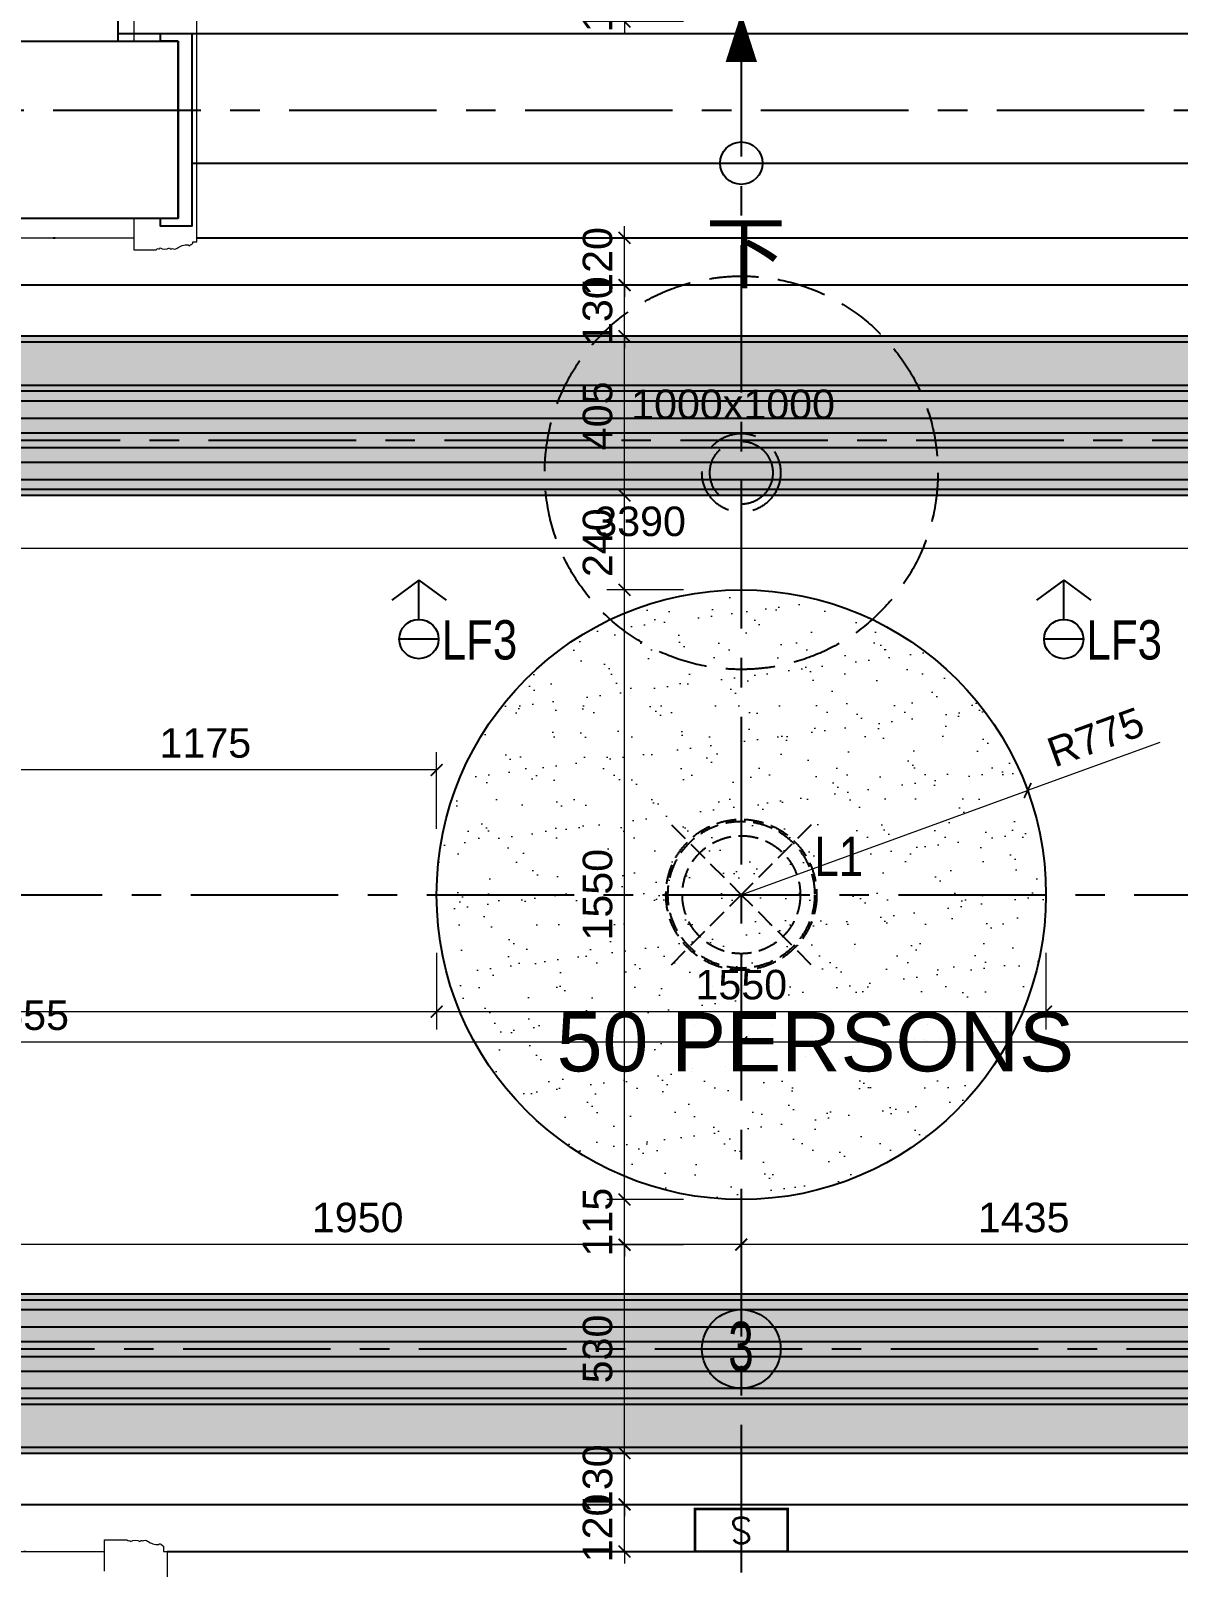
# Model space of a CAD drawing. Header units: millimetres. Extents: x -6033 to 120673, y -4970 to 90533.
# Drawn here: x 55543 to 58461, y 62510 to 66417 of the extents above; entities that cross this region are included whole.
import ezdxf
from ezdxf.enums import TextEntityAlignment as Align

# ---------------------------------------------------------------- set-up
doc = ezdxf.new("R2010")
doc.units = ezdxf.units.MM
for name, pattern in [('I-AR$0$CENTER', [2, 1.25, -0.25, 0.25, -0.25]), ('I-CEILING$0$CENTER', [2, 1.25, -0.25, 0.25, -0.25]), ('I-CEILING$0$DASH', [0.35, 0.25, -0.1]), ('I-PLAN$0$ACAD_ISO02W100', [15, 12, -3]), ('I-PLAN$0$CENTER', [2, 1.25, -0.25, 0.25, -0.25]), ('I-PLAN$0$DASH', [0.35, 0.25, -0.1]), ('I-PLAN$0$DASHED', [19.05, 12.7, -6.35]), ('I-PLAN$0$HIDDEN2', [0.1875, 0.125, -0.0625])]:
    doc.linetypes.add(name, pattern=pattern)
doc.layers.get('DefPoints').update_dxf_attribs({"color": 250})
for name, color, linetype, lineweight in [('_ACM-A-ANNO-DIMS', 2, 'Continuous', 9), ('_ACM-A-ANNO-DIMS-a', 2, 'Continuous', 18), ('_ACM-A-ANNO-DIMS-b', 2, 'Continuous', 18), ('I-AR$0$GZET_COL_GRID_1-200_轴线', 8, 'I-AR$0$CENTER', 25), ('I-AR$0$I-SCOPE', 252, 'Continuous', 35), ('I-CEILING$0$_ACM-A-HACH', 251, 'Continuous', 9), ('I-PLAN$0$I-PL-WALL-FHINISH', 73, 'Continuous', 13)]:
    doc.layers.add(name, color=color, linetype=linetype, lineweight=lineweight)
for name, color, linetype in [('I-AR$0$D-BASE-WALL', 4, 'Continuous'), ('I-AR$0$I-stairs', 2, 'Continuous'), ('I-AR$0$I—平面—装饰面层线', 4, 'Continuous'), ('I-CEILING$0$0-LIGHT-RC', 1, 'Continuous'), ('I-CEILING$0$0-LIGHT-TXT', 90, 'Continuous'), ('I-CEILING$0$I-GRID', 252, 'I-CEILING$0$CENTER'), ('I-CEILING$0$I-RCP', 2, 'Continuous'), ('I-CEILING$0$I-RCP-AIR', 64, 'Continuous'), ('I-CEILING$0$I-RCP-COVER', 10, 'Continuous'), ('I-CEILING$0$I-RCP-REF', 3, 'Continuous'), ('I-PLAN$0$0-建-楼梯', 1, 'Continuous'), ('I-PLAN$0$A-stairs', 2, 'Continuous'), ('I-PLAN$0$FURN', 1, 'Continuous'), ('I-PLAN$0$I-GRID', 252, 'I-PLAN$0$CENTER'), ('I-PLAN$0$I-PL-FURN', 1, 'I-PLAN$0$DASH'), ('I-PLAN$0$I-PL-LIGHT', 1, 'I-PLAN$0$HIDDEN2'), ('I-PLAN$0$ID-TEXT-HEADING-3', 3, 'Continuous'), ('I-PLAN$0$L-ELEV-MARK', 253, 'Continuous')]:
    doc.layers.add(name, color=color, linetype=linetype)
doc.styles.add('_ACM-G-NOTES', font='arial.ttf')
doc.styles.add('I-CEILING$0$1层应急疏散照明平面图$0$_TEL_DIM', font='SIMPLEX', dxfattribs={"width": 0.8, "height": 3.5, "bigfont": 'HZTXT'})
doc.styles.add('I-CEILING$0$_TEL_ATTDEF', font='GBENOR', dxfattribs={"width": 0.8, "height": 3, "bigfont": 'GBCBIG'})
doc.styles.add('I-CEILING$0$hztxt', font='ROS.shx', dxfattribs={"width": 0.7, "bigfont": 'HZTXT.shx'})
doc.styles.add('I-CEILING$0$I-CEILING$0$ar', font='arial.ttf', dxfattribs={"width": 0.8})
doc.styles.add('I-CEILING$0$I-CEILING$0$I-CEILING$0$ar', font='arial.ttf', dxfattribs={"width": 0.8})
doc.styles.add('I-CEILING$0$黑体', font='simhei.ttf', dxfattribs={"height": 600})
doc.styles.add('I-PLAN$0$Arial', font='ARIALUNI.ttf')
doc.dimstyles.new('_ACM-DIM-A_30', dxfattribs={"dimscale": 30, "dimtxt": 2.5, "dimasz": 1, "dimexe": 1.5, "dimexo": 1, "dimgap": 1, "dimtad": 1, "dimdec": 0, "dimrnd": 5, "dimzin": 1, "dimdsep": 46, "dimtxsty": '_ACM-G-NOTES', "dimblk": 'ARCHTICK', "dimcen": 2.5, "dimclrd": 256, "dimclre": 256, "dimclrt": 256, "dimadec": 3, "dimazin": 0, "dimtfac": 1, "dimtdec": 0, "dimtix": 1, "dimtmove": 0, "dimatfit": 3, "dimldrblk": 'DOTSMALL', "dimfxl": 5, "dimfxlon": 1, "dimlwd": 18, "dimlwe": 18, "dimarcsym": 0})

# ---------------------------------------------------------------- blocks, each defined once
blk = doc.blocks.new('I-AR$0$海龙_1211170131')
at = {"layer": 'I-AR$0$GZET_COL_GRID_1-200_轴线', "ltscale": 300}
blk.add_line((-2225, 65990), (116415, 65990), dxfattribs=at)
blk = doc.blocks.new('I-AR')
at = {"layer": 'I-AR$0$I-SCOPE'}
h = blk.add_hatch(dxfattribs=at)
h.set_pattern_fill('ANSI31', color=256, scale=200)
h.paths.add_polyline_path([(63300, 72640), (66630, 72640), (66630, 70889.4), (90600, 70890), (90600, 66390), (96650, 66390), (96650, 24876.4), (18340, 24876.4), (18340, 66390), (48090, 66390), (48090, 72640), (51400, 72640), (51400, 72649.9), (52869.5, 72649.9), (52869.5, 72640), (55240, 72640), (55240, 72790), (59460, 72790), (59460, 72640), (61830.5, 72640), (61830.5, 72649.9), (63300, 72649.9)], flags=16)
h.paths.add_polyline_path([(7330, 0), (7330, -1770), (11180, -1770), (11180, 0), (18450, 0), (18450, 2900), (27550, 2900), (27550, 18090), (37037.3, 18090), (37037.3, 17350), (96200, 17350), (96200, 18120), (114640, 18120), (114640, 84500), (0, 84500), (0, 0)])
at = {"layer": 'I-AR$0$D-BASE-WALL'}
for p, q in [((53232.5, 66390), (55917.5, 66390)), ((55917.5, 66390), (55917.5, 65940)), ((53232.5, 65940), (55917.5, 65940))]:
    blk.add_line(p, q, dxfattribs=at)
at = {"layer": 'I-AR$0$I-stairs'}
for p, q in [((55765, 66390), (55765, 67090)), ((55765, 66410), (59035, 66410)), ((55952.5, 66080), (58955, 66080))]:
    blk.add_line(p, q, dxfattribs=at)
at = {"layer": 'I-AR$0$I—平面—装饰面层线'}
blk.add_lwpolyline([(55917.5, 66390), (55872.5, 66390), (55872.5, 66410), (55952.5, 66410), (55952.5, 65920), (55872.5, 65920), (55872.5, 65940), (55917.5, 65940), (55917.5, 66390)], dxfattribs=at)
at = {"layer": 'I-AR$0$GZET_COL_GRID_1-200_轴线'}
blk.add_blockref('I-AR$0$海龙_1211170131', (225, 225), dxfattribs=at)
blk = doc.blocks.new('*U641')
at = {"layer": 'I-PLAN$0$I-PL-WALL-FHINISH'}
for points in [[(0, 50), (0, -30), (57, -30, -0.37825), (61.8, -27, 0.623496), (66.5, -25, 0.284819), (90.4, -25, 0.636149), (97.5, -27, 0.282378), (109.8, -26.5, -0.186128), (138.1, -17.9, 0.824383), (144, -16.9), (146.4, -16.9, -0.262247), (150, -13.9), (150, -9.9), (160, -9.9), (160, 559.9), (150, 559.9), (150, 563.9, -0.262247), (146.4, 566.9), (144, 566.9, 0.824383), (138.1, 567.9, -0.186128), (109.8, 576.5, 0.282378), (97.5, 577, 0.636149), (90.4, 575, 0.284819), (66.5, 575, 0.623496), (61.8, 577, -0.37825), (57, 580), (0, 580), (0, 500)], [(3090, 50), (3090, -30), (3033, -30, 0.37825), (3028.2, -27, -0.623496), (3023.5, -25, -0.284819), (2999.6, -25, -0.636149), (2992.5, -27, -0.282378), (2980.2, -26.5, 0.186128), (2951.9, -17.9, -0.824383), (2946, -16.9), (2943.6, -16.9, 0.262247), (2940, -13.9), (2940, -9.9), (2930, -9.9), (2930, 559.9), (2940, 559.9), (2940, 563.9, 0.262247), (2943.6, 566.9), (2946, 566.9, -0.824383), (2951.9, 567.9, 0.186128), (2980.2, 576.5, -0.282378), (2992.5, 577, -0.636149), (2999.6, 575, -0.284819), (3023.5, 575, -0.623496), (3028.2, 577, 0.37825), (3033, 580), (3090, 580), (3090, 500)]]:
    blk.add_lwpolyline(points, format="xyb", dxfattribs=at)
blk = doc.blocks.new('*U642')
at = {"layer": 'I-PLAN$0$I-PL-WALL-FHINISH'}
blk.add_lwpolyline([(0, 0), (2600.5, 0)], dxfattribs=at)
for points in [[(205, -1), (200, -1), (200, 0), (205, 0)], [(2395.5, -1), (2400.5, -1), (2400.5, 0), (2395.5, 0)]]:
    blk.add_lwpolyline(points, close=True, dxfattribs=at)
for points in [[(400, 0), (400, -8, -0.320816), (402.7, -10.6), (403.3, -10.6, 0.466827), (414.7, -10.6), (415.3, -10.6, -0.468154), (422.7, -5.5), (423.3, -4.8, 0.645582), (426.7, -4.6), (427.3, -4.6, -0.415157), (430, -3.3), (430, 0)], [(2200.5, 0), (2200.5, -8, 0.320816), (2197.8, -10.6), (2197.2, -10.6, -0.466827), (2185.8, -10.6), (2185.2, -10.6, 0.468154), (2177.8, -5.5), (2177.2, -4.8, -0.645582), (2173.8, -4.6), (2173.2, -4.6, 0.415157), (2170.5, -3.3), (2170.5, 0)]]:
    blk.add_lwpolyline(points, format="xyb", close=True, dxfattribs=at)
blk = doc.blocks.new('*U637')
at = {"layer": 'I-PLAN$0$I-PL-WALL-FHINISH'}
blk.add_lwpolyline([(0, 0), (2370, 0)], dxfattribs=at)
for points in [[(205, -1), (200, -1), (200, 0), (205, 0)], [(2165, -1), (2170, -1), (2170, 0), (2165, 0)]]:
    blk.add_lwpolyline(points, close=True, dxfattribs=at)
for points in [[(400, 0), (400, -8, -0.320816), (402.7, -10.6), (403.3, -10.6, 0.466827), (414.7, -10.6), (415.3, -10.6, -0.468154), (422.7, -5.5), (423.3, -4.8, 0.645582), (426.7, -4.6), (427.3, -4.6, -0.415157), (430, -3.3), (430, 0)], [(1970, 0), (1970, -8, 0.320816), (1967.3, -10.6), (1966.7, -10.6, -0.466827), (1955.3, -10.6), (1954.7, -10.6, 0.468154), (1947.3, -5.5), (1946.7, -4.8, -0.645582), (1943.3, -4.6), (1942.7, -4.6, 0.415157), (1940, -3.3), (1940, 0)]]:
    blk.add_lwpolyline(points, format="xyb", close=True, dxfattribs=at)
blk = doc.blocks.new('I-PLAN')
at = {"layer": 'I-PLAN$0$0-建-楼梯'}
blk.add_lwpolyline([(57350, 66080, 0, 0, 0), (57350, 66461.8, 0, 80, 0), (57350, 66337.1, 0, 0, 0)], format="xyseb", dxfattribs=at)
at = {"layer": 'I-PLAN$0$A-stairs'}
blk.add_lwpolyline([(55965, 66080), (58735, 66080)], dxfattribs=at)
at = {"layer": 'I-PLAN$0$I-GRID', "ltscale": 300}
for points in [[(57350, 74271.9), (57350, 60523.9)], [(50549.7, 64220), (64237.1, 64220)]]:
    blk.add_lwpolyline(points, dxfattribs=at)
at = {"layer": 'I-PLAN$0$I-PL-FURN', "ltscale": 500}
blk.add_circle((57350, 65292.8), 500, dxfattribs=at)
at = {"layer": 'I-PLAN$0$I-PL-LIGHT', "linetype": 'I-PLAN$0$DASHED', "ltscale": 10}
for radius in [100, 80]:
    blk.add_circle((57350, 65292.8), radius, dxfattribs=at)
at = {"layer": 'I-PLAN$0$I-PL-WALL-FHINISH'}
blk.add_lwpolyline([(55730, 62500.1), (55730, 62580.1), (55787, 62580.1, 0.37825), (55791.8, 62577.1, -0.623496), (55796.5, 62575.1, -0.284819), (55820.4, 62575.1, -0.636149), (55827.5, 62577.1, -0.282378), (55839.8, 62576.6, 0.186128), (55868.1, 62568, -0.824383), (55874, 62567), (55876.4, 62567, 0.262247), (55880, 62564), (55880, 62550), (55890, 62550), (55890, 62370)], format="xyb", dxfattribs=at)
at = {"layer": 'I-PLAN$0$L-ELEV-MARK'}
blk.add_circle((57350, 66080), 53.9, dxfattribs=at)
at = {"layer": 'I-PLAN$0$I-PL-WALL-FHINISH'}
for name, p in [('*U641', (55805, 65890)), ('*U642', (53204.5, 65890))]:
    blk.add_blockref(name, p, dxfattribs=at)
at = {"layer": 'I-PLAN$0$I-PL-WALL-FHINISH', "xscale": -1, "rotation": 180}
blk.add_blockref('*U637', (53360, 62550), dxfattribs=at)
at = {"layer": 'I-PLAN$0$FURN', "linetype": 'I-PLAN$0$ACAD_ISO02W100', "insert": (57069.8, 65504.3), "char_height": 75, "attachment_point": 1, "style": 'I-PLAN$0$Arial'}
blk.add_mtext_dynamic_manual_height_columns('1000{\\fArial Unicode MS|b0|i0|c134|p34;x}1000', width=181404.2, gutter_width=600, heights=[131.5], dxfattribs=at)
at = {"layer": 'I-PLAN$0$ID-TEXT-HEADING-3', "style": 'I-PLAN$0$Arial'}
blk.add_text('下', height=150, dxfattribs=at).set_placement((57258.8, 65777.6))
at = {"layer": 'I-PLAN$0$ID-TEXT-HEADING-3', "insert": (56880.4, 63920.8), "char_height": 150, "attachment_point": 1, "style": 'I-PLAN$0$Arial'}
blk.add_mtext_dynamic_manual_height_columns('50 PERSONS', width=755850.833, gutter_width=2500, heights=[547.7], dxfattribs=at)
blk = doc.blocks.new('I-CEILING$0$A$C48C12147')
at = {"layer": 'I-CEILING$0$0-LIGHT-RC', "color": 8, "linetype": 'I-CEILING$0$DASH', "ltscale": 200}
for points in [[(0, 251.6), (0, 0)], [(-251.6, 0), (0, 0)], [(251.6, 0), (0, 0)], [(0, -251.6), (0, 0)]]:
    blk.add_lwpolyline(points, dxfattribs=at)
at = {"layer": 'I-CEILING$0$0-LIGHT-RC', "linetype": 'I-CEILING$0$DASH', "ltscale": 200}
for radius in [191.6, 186.6, 150]:
    blk.add_circle((0, 0), radius, dxfattribs=at)
blk = doc.blocks.new('I-CEILING$0$I-CEILING$0$K_09291619781205193186')
at = {"layer": 'I-CEILING$0$0-LIGHT-RC'}
for p, q in [((0, 150), (-69.1, 98.8)), ((0, 50), (0, 150)), ((0, 150), (69.1, 98.8)), ((50, 0), (-50, 0))]:
    blk.add_line(p, q, dxfattribs=at)
blk.add_circle((0, 0), 50, dxfattribs=at)
at = {"layer": 'I-CEILING$0$0-LIGHT-TXT', "style": 'I-CEILING$0$I-CEILING$0$I-CEILING$0$ar', "width": 0.8}
blk.add_text('LF3', height=100, dxfattribs=at).set_placement((57.6, -52))
blk = doc.blocks.new('I-CEILING$0$1层应急疏散照明平面图$0$$equip$00002534')
for p, q in [((-0.72, 0.66), (-0.72, 0)), ((0.72, 0.66), (-0.72, 0.66)), ((0.72, 0), (0.72, 0.66)), ((-0.72, 0), (0.72, 0))]:
    blk.add_line(p, q)
at = {"const_width": 0.04}
blk.add_lwpolyline([(-0.72, 0.66), (-0.72, 0), (0.72, 0), (0.72, 0.66), (-0.72, 0.66), (-0.72, 0)], dxfattribs=at)
for p in [(0, 0.66), (-0.72, 0.33), (0.72, 0.33), (0, 0)]:
    blk.add_point(p)
at = {"color": 7, "style": 'I-CEILING$0$1层应急疏散照明平面图$0$_TEL_DIM'}
blk.add_attdef('$TEXT$', text='', height=0.4, dxfattribs=at).set_placement((0, 0.33), align=Align.MIDDLE_CENTER)
at = {"color": 7, "style": 'I-CEILING$0$1层应急疏散照明平面图$0$_TEL_DIM', "flags": 1}
blk.add_attdef('A', text='', height=0.00002, dxfattribs=at).set_placement((0, 0), align=Align.MIDDLE_CENTER)
blk = doc.blocks.new('I-CEILING$0$$equip_U$00000441(DESKTOP-CO1PE1H)')
blk.add_circle((0, 0), 0.4)
at = {"color": 1, "style": 'I-CEILING$0$hztxt', "width": 0.7}
blk.add_text('3', height=0.5, dxfattribs=at).set_placement((-0.003, 0.027), align=Align.MIDDLE)
blk = doc.blocks.new('I-CEILING')
at = {"layer": 'I-CEILING$0$_ACM-A-HACH'}
h = blk.add_hatch(dxfattribs=at)
h.set_pattern_fill('AR-SAND', color=256, scale=2.5)
h.paths.add_polyline_path([(62830, 63205), (62830, 65235), (51870, 65235), (51870, 63205)], flags=16)
h.paths.add_polyline_path([(51465, 62800), (63235, 62800), (63235, 65640), (51465, 65640)])
h = blk.add_hatch(dxfattribs=at)
h.set_pattern_fill('AR-SAND', color=256, scale=2.5)
h.set_pattern_definition([(37.5, (-65, -1e-08), (-4.00008, 122.35331), [0, -96.52, 0, -107.95, 0, -103.1875]), (7.5, (-65, -1e-08), (112.38082, 179.20628), [0, -52.07, 0, -86.995, 0, -33.3375]), (327.5, (-143.1, -1e-08), (197.74809, 0.3593), [0, -31.75, 0, -114.3, 0, -149.225]), (317.5, (-143.1, -1e-08), (190.8891, 55.73233), [0, -15.875, 0, -74.93, 0, -85.725])])
edge = h.paths.add_edge_path()
edge.add_arc((57350, 64220), 775, 0, 360)
at = {"layer": 'I-CEILING$0$I-GRID', "ltscale": 300}
blk.add_lwpolyline([(62970, 63065), (62970, 65375), (51730, 65375), (51730, 63065)], close=True, dxfattribs=at)
at = {"layer": 'I-CEILING$0$I-RCP'}
for points in [[(55965, 65890.1), (58735, 65890.1)], [(55890, 62550), (58940, 62550)]]:
    blk.add_lwpolyline(points, dxfattribs=at)
blk.add_lwpolyline([(64515, 62670), (64515, 63170), (63365, 63170), (63365, 65770), (51335, 65770), (51335, 63170), (50270, 63170), (50270, 62670)], close=True, dxfattribs=at)
at = {"layer": 'I-CEILING$0$I-RCP-AIR'}
for points in [[(63070, 62965), (63070, 65475), (51630, 65475), (51630, 62965)], [(63026.3, 63008.7), (63026.3, 65431.2), (51673.7, 65431.2), (51673.7, 63008.7)], [(62988.8, 63046.2), (62988.8, 65393.7), (51711.2, 65393.7), (51711.2, 63046.2)], [(62951.2, 63083.8), (62951.2, 65356.2), (51748.8, 65356.2), (51748.8, 63083.8)], [(62913.7, 63121.3), (62913.7, 65318.7), (51786.3, 65318.7), (51786.3, 63121.3)], [(62870, 63165), (62870, 65275), (51830, 65275), (51830, 63165)]]:
    blk.add_lwpolyline(points, close=True, dxfattribs=at)
at = {"layer": 'I-CEILING$0$I-RCP-COVER'}
for points in [[(51465, 62800), (63235, 62800), (63235, 65640), (51465, 65640)], [(51480, 62815), (63220, 62815), (63220, 65625), (51480, 65625)], [(63110, 62925), (63110, 65515), (51590, 65515), (51590, 62925)], [(63095, 62940), (63095, 65500), (51605, 65500), (51605, 62940)], [(62845, 63190), (62845, 65250), (51855, 65250), (51855, 63190)], [(62830, 63205), (62830, 65235), (51870, 65235), (51870, 63205)]]:
    blk.add_lwpolyline(points, close=True, dxfattribs=at)
blk.add_circle((57350, 64220), 775, dxfattribs=at)
for p in [(56530, 64870), (58170, 64870)]:
    blk.add_blockref('I-CEILING$0$I-CEILING$0$K_09291619781205193186', p)
at = {"layer": 'I-CEILING$0$0-LIGHT-RC', "rotation": 45}
blk.add_blockref('I-CEILING$0$A$C48C12147', (57350, 64220), dxfattribs=at)
at = {"layer": 'I-CEILING$0$I-RCP-REF', "color": 1, "linetype": 'Continuous'}
ref = blk.add_blockref('I-CEILING$0$$equip_U$00000441(DESKTOP-CO1PE1H)', (57350, 63065), dxfattribs=dict(at, xscale=249.9999999999999, yscale=249.9999999999999, zscale=249.9999999999999))
ref.add_attrib('$TEXT$', 'REMARK', dxfattribs={"layer": 'I-CEILING$0$0-LIGHT-RC', "color": 7, "height": 0.005, "style": 'I-CEILING$0$_TEL_ATTDEF'}).set_placement((57350, 63065), align=Align.MIDDLE_CENTER)
at = {"layer": 'I-CEILING$0$I-RCP-REF', "linetype": 'Continuous'}
ref = blk.add_blockref('I-CEILING$0$1层应急疏散照明平面图$0$$equip$00002534', (57350, 62550), dxfattribs=dict(at, xscale=163.5000000000001, yscale=163.5000000000001, zscale=163.5000000000001))
ref.add_attrib('$TEXT$', 'S', dxfattribs={"layer": 'I-CEILING$0$0-LIGHT-RC', "color": 7, "height": 65.4, "rotation": 180, "style": 'I-CEILING$0$1层应急疏散照明平面图$0$_TEL_DIM'}).set_placement((57350, 62604), align=Align.MIDDLE_CENTER)
at = {"layer": 'I-CEILING$0$0-LIGHT-TXT', "style": 'I-CEILING$0$I-CEILING$0$ar', "width": 0.8}
blk.add_text('L1', height=100, dxfattribs=at).set_placement((57535.7, 64267.2))
at = {"layer": 'I-CEILING$0$I-RCP-AIR', "style": 'I-CEILING$0$黑体'}
for tag, p in [('R', (61966.4, 71748.9)), ('R', (61966.4, 66925.2)), ('R', (51736.1, 63924.8)), ('R', (62976.1, 63924.8)), ('S', (56433.6, 63065))]:
    blk.add_attdef(tag, text='', height=100, dxfattribs=at).set_placement(p, align=Align.MIDDLE_CENTER)
blk = doc.blocks.new('_ArchTick')
at = {"color": 2, "linetype": 'ByBlock', "const_width": 0.15}
blk.add_lwpolyline([(-0.5, -0.5), (0.5, 0.5)], dxfattribs=at)
blk = doc.blocks.new('*D100')
at = {"layer": '_ACM-A-ANNO-DIMS', "lineweight": 18, "transparency": 16777216}
for p, q in [((57053, 66560), (57053, 66590)), ((57203, 66560), (57008, 66560)), ((57053, 66560), (57053, 66439.9)), ((57203, 66439.9), (57008, 66439.9)), ((57053, 66439.9), (57053, 66409.9))]:
    blk.add_line(p, q, dxfattribs=at)
at = {"layer": 'DefPoints', "color": 0, "transparency": 16777216}
for p in [(57415, 66560), (57053, 66439.9), (57415, 66439.9)]:
    blk.add_point(p, dxfattribs=at)
at = {"layer": '_ACM-A-ANNO-DIMS', "lineweight": 18, "transparency": 16777216, "xscale": 30, "yscale": 30, "zscale": 30}
for p, rotation in [((57053, 66560), 270), ((57053, 66439.9), 90)]:
    blk.add_blockref('_ArchTick', p, dxfattribs=dict(at, rotation=rotation))
at = {"layer": '_ACM-A-ANNO-DIMS', "transparency": 16777216, "insert": (56984.7, 66499.9), "char_height": 75, "attachment_point": 5, "rotation": 90, "style": '_ACM-G-NOTES'}
blk.add_mtext('120', dxfattribs=at)
blk = doc.blocks.new('_DotSmall')
at = {"color": 0, "linetype": 'ByBlock', "const_width": 0.5}
blk.add_lwpolyline([(-0.0625, 0, 1), (0.0625, 0, 1)], format="xyb", close=True, dxfattribs=at)
blk = doc.blocks.new('*D60')
at = {"layer": '_ACM-A-ANNO-DIMS', "lineweight": 18, "transparency": 16777216}
for p, q in [((57203, 65235), (57008, 65235)), ((57053, 64995), (57053, 65235)), ((57203, 64995), (57008, 64995))]:
    blk.add_line(p, q, dxfattribs=at)
at = {"layer": 'DefPoints', "color": 0, "transparency": 16777216}
for p in [(57053, 65235), (57415, 65235), (57415, 64995)]:
    blk.add_point(p, dxfattribs=at)
at = {"layer": '_ACM-A-ANNO-DIMS', "lineweight": 18, "transparency": 16777216, "xscale": 30, "yscale": 30, "zscale": 30}
for p, rotation in [((57053, 65235), 90), ((57053, 64995), 270)]:
    blk.add_blockref('_ArchTick', p, dxfattribs=dict(at, rotation=rotation))
at = {"layer": '_ACM-A-ANNO-DIMS', "transparency": 16777216, "insert": (56984.7, 65115), "char_height": 75, "attachment_point": 5, "rotation": 90, "style": '_ACM-G-NOTES'}
blk.add_mtext('240', dxfattribs=at)
blk = doc.blocks.new('*D61')
at = {"layer": '_ACM-A-ANNO-DIMS', "lineweight": 18, "transparency": 16777216}
for p, q in [((57203, 65640), (57008, 65640)), ((57053, 65235), (57053, 65640)), ((57203, 65235), (57008, 65235))]:
    blk.add_line(p, q, dxfattribs=at)
at = {"layer": 'DefPoints', "color": 0, "transparency": 16777216}
for p in [(57053, 65640), (57415, 65640), (57415, 65235)]:
    blk.add_point(p, dxfattribs=at)
at = {"layer": '_ACM-A-ANNO-DIMS', "lineweight": 18, "transparency": 16777216, "xscale": 30, "yscale": 30, "zscale": 30}
for p, rotation in [((57053, 65640), 90), ((57053, 65235), 270)]:
    blk.add_blockref('_ArchTick', p, dxfattribs=dict(at, rotation=rotation))
at = {"layer": '_ACM-A-ANNO-DIMS', "transparency": 16777216, "insert": (56984.7, 65437.5), "char_height": 75, "attachment_point": 5, "rotation": 90, "style": '_ACM-G-NOTES'}
blk.add_mtext('405', dxfattribs=at)
blk = doc.blocks.new('*D62')
at = {"layer": '_ACM-A-ANNO-DIMS', "lineweight": 18, "transparency": 16777216}
for p, q in [((57053, 65890.1), (57053, 65920.1)), ((57203, 65890.1), (57008, 65890.1)), ((57053, 65770), (57053, 65890.1)), ((57203, 65770), (57008, 65770)), ((57053, 65770), (57053, 65740))]:
    blk.add_line(p, q, dxfattribs=at)
at = {"layer": 'DefPoints', "color": 0, "transparency": 16777216}
for p in [(57053, 65890.1), (57415, 65890.1), (57415, 65770)]:
    blk.add_point(p, dxfattribs=at)
at = {"layer": '_ACM-A-ANNO-DIMS', "lineweight": 18, "transparency": 16777216, "xscale": 30, "yscale": 30, "zscale": 30}
for p, rotation in [((57053, 65890.1), 270), ((57053, 65770), 90)]:
    blk.add_blockref('_ArchTick', p, dxfattribs=dict(at, rotation=rotation))
at = {"layer": '_ACM-A-ANNO-DIMS', "transparency": 16777216, "insert": (56984.7, 65830.1), "char_height": 75, "attachment_point": 5, "rotation": 90, "style": '_ACM-G-NOTES'}
blk.add_mtext('120', dxfattribs=at)
blk = doc.blocks.new('*D63')
at = {"layer": '_ACM-A-ANNO-DIMS', "lineweight": 18, "transparency": 16777216}
for p, q in [((57203, 63445), (57008, 63445)), ((57053, 63445), (57053, 63475)), ((57053, 63330), (57053, 63445)), ((57203, 63330), (57008, 63330)), ((57053, 63330), (57053, 63300))]:
    blk.add_line(p, q, dxfattribs=at)
at = {"layer": 'DefPoints', "color": 0, "transparency": 16777216}
for p in [(57053, 63445), (57415, 63445), (57415, 63330)]:
    blk.add_point(p, dxfattribs=at)
at = {"layer": '_ACM-A-ANNO-DIMS', "lineweight": 18, "transparency": 16777216, "xscale": 30, "yscale": 30, "zscale": 30}
for p, rotation in [((57053, 63445), 270), ((57053, 63330), 90)]:
    blk.add_blockref('_ArchTick', p, dxfattribs=dict(at, rotation=rotation))
at = {"layer": '_ACM-A-ANNO-DIMS', "transparency": 16777216, "insert": (56984.7, 63387.5), "char_height": 75, "attachment_point": 5, "rotation": 90, "style": '_ACM-G-NOTES'}
blk.add_mtext('115', dxfattribs=at)
blk = doc.blocks.new('*D92')
at = {"layer": '_ACM-A-ANNO-DIMS', "lineweight": 18, "transparency": 16777216}
for p, q in [((57203, 64995), (57008, 64995)), ((57053, 63445), (57053, 64995)), ((57203, 63445), (57008, 63445))]:
    blk.add_line(p, q, dxfattribs=at)
at = {"layer": 'DefPoints', "color": 0, "transparency": 16777216}
for p in [(57053, 64995), (57415, 64995), (57415, 63445)]:
    blk.add_point(p, dxfattribs=at)
at = {"layer": '_ACM-A-ANNO-DIMS', "lineweight": 18, "transparency": 16777216, "xscale": 30, "yscale": 30, "zscale": 30}
for p, rotation in [((57053, 64995), 90), ((57053, 63445), 270)]:
    blk.add_blockref('_ArchTick', p, dxfattribs=dict(at, rotation=rotation))
at = {"layer": '_ACM-A-ANNO-DIMS', "transparency": 16777216, "insert": (56984.7, 64220), "char_height": 75, "attachment_point": 5, "rotation": 90, "style": '_ACM-G-NOTES'}
blk.add_mtext('1550', dxfattribs=at)
blk = doc.blocks.new('*D64')
at = {"layer": '_ACM-A-ANNO-DIMS', "lineweight": 18, "transparency": 16777216}
for p, q in [((57053, 62800), (57053, 62830)), ((57203, 62800), (57008, 62800)), ((57053, 62670), (57053, 62800)), ((57203, 62670), (57008, 62670)), ((57053, 62670), (57053, 62640))]:
    blk.add_line(p, q, dxfattribs=at)
at = {"layer": 'DefPoints', "color": 0, "transparency": 16777216}
for p in [(57053, 62800), (57415, 62800), (57415, 62670)]:
    blk.add_point(p, dxfattribs=at)
at = {"layer": '_ACM-A-ANNO-DIMS', "lineweight": 18, "transparency": 16777216, "xscale": 30, "yscale": 30, "zscale": 30}
for p, rotation in [((57053, 62800), 270), ((57053, 62670), 90)]:
    blk.add_blockref('_ArchTick', p, dxfattribs=dict(at, rotation=rotation))
at = {"layer": '_ACM-A-ANNO-DIMS', "transparency": 16777216, "insert": (56984.7, 62735), "char_height": 75, "attachment_point": 5, "rotation": 90, "style": '_ACM-G-NOTES'}
blk.add_mtext('130', dxfattribs=at)
blk = doc.blocks.new('*D65')
at = {"layer": '_ACM-A-ANNO-DIMS', "lineweight": 18, "transparency": 16777216}
for p, q in [((57203, 62670), (57008, 62670)), ((57053, 62670), (57053, 62700)), ((57053, 62550), (57053, 62670)), ((57203, 62550), (57008, 62550)), ((57053, 62550), (57053, 62520))]:
    blk.add_line(p, q, dxfattribs=at)
at = {"layer": 'DefPoints', "color": 0, "transparency": 16777216}
for p in [(57053, 62670), (57415, 62670), (57415, 62550)]:
    blk.add_point(p, dxfattribs=at)
at = {"layer": '_ACM-A-ANNO-DIMS', "lineweight": 18, "transparency": 16777216, "xscale": 30, "yscale": 30, "zscale": 30}
for p, rotation in [((57053, 62670), 270), ((57053, 62550), 90)]:
    blk.add_blockref('_ArchTick', p, dxfattribs=dict(at, rotation=rotation))
at = {"layer": '_ACM-A-ANNO-DIMS', "transparency": 16777216, "insert": (56984.7, 62610), "char_height": 75, "attachment_point": 5, "rotation": 90, "style": '_ACM-G-NOTES'}
blk.add_mtext('120', dxfattribs=at)
blk = doc.blocks.new('*D131')
at = {"layer": '_ACM-A-ANNO-DIMS', "lineweight": 18, "transparency": 16777216}
for p, q in [((54221.7, 64072.6), (54221.7, 63877.6)), ((56575, 64072.6), (56575, 63877.6)), ((56575, 63922.6), (54221.7, 63922.6))]:
    blk.add_line(p, q, dxfattribs=at)
at = {"layer": 'DefPoints', "color": 0, "transparency": 16777216}
for p in [(54221.7, 64220), (56575, 64220), (54221.7, 63922.6)]:
    blk.add_point(p, dxfattribs=at)
at = {"layer": '_ACM-A-ANNO-DIMS', "lineweight": 18, "transparency": 16777216, "xscale": 30, "yscale": 30, "zscale": 30, "rotation": 180}
blk.add_blockref('_ArchTick', (54221.7, 63922.6), dxfattribs=at)
at = {"layer": '_ACM-A-ANNO-DIMS', "lineweight": 18, "transparency": 16777216, "xscale": 30, "yscale": 30, "zscale": 30}
blk.add_blockref('_ArchTick', (56575, 63922.6), dxfattribs=at)
at = {"layer": '_ACM-A-ANNO-DIMS', "transparency": 16777216, "insert": (55398.3, 63990.9), "char_height": 75, "attachment_point": 5, "style": '_ACM-G-NOTES'}
blk.add_mtext('2355', dxfattribs=at)
blk = doc.blocks.new('*D135')
at = {"layer": '_ACM-A-ANNO-DIMS', "lineweight": 18, "transparency": 16777216}
for p, q in [((56575, 64072.6), (56575, 63877.6)), ((58125, 64072.6), (58125, 63877.6)), ((58125, 63922.6), (56575, 63922.6))]:
    blk.add_line(p, q, dxfattribs=at)
at = {"layer": 'DefPoints', "color": 0, "transparency": 16777216}
for p in [(56575, 64220), (58125, 64220), (56575, 63922.6)]:
    blk.add_point(p, dxfattribs=at)
at = {"layer": '_ACM-A-ANNO-DIMS', "lineweight": 18, "transparency": 16777216, "xscale": 30, "yscale": 30, "zscale": 30, "rotation": 180}
blk.add_blockref('_ArchTick', (56575, 63922.6), dxfattribs=at)
at = {"layer": '_ACM-A-ANNO-DIMS', "lineweight": 18, "transparency": 16777216, "xscale": 30, "yscale": 30, "zscale": 30}
blk.add_blockref('_ArchTick', (58125, 63922.6), dxfattribs=at)
at = {"layer": '_ACM-A-ANNO-DIMS', "transparency": 16777216, "insert": (57350, 63990.9), "char_height": 75, "attachment_point": 5, "style": '_ACM-G-NOTES'}
blk.add_mtext('1550', dxfattribs=at)
blk = doc.blocks.new('*D139')
at = {"layer": '_ACM-A-ANNO-DIMS', "lineweight": 18, "transparency": 16777216}
for p, q in [((58125, 64072.6), (58125, 63877.6)), ((60478.3, 64072.6), (60478.3, 63877.6)), ((60478.3, 63922.6), (58125, 63922.6))]:
    blk.add_line(p, q, dxfattribs=at)
at = {"layer": 'DefPoints', "color": 0, "transparency": 16777216}
for p in [(58125, 64220), (60478.3, 64220), (58125, 63922.6)]:
    blk.add_point(p, dxfattribs=at)
at = {"layer": '_ACM-A-ANNO-DIMS', "lineweight": 18, "transparency": 16777216, "xscale": 30, "yscale": 30, "zscale": 30, "rotation": 180}
blk.add_blockref('_ArchTick', (58125, 63922.6), dxfattribs=at)
at = {"layer": '_ACM-A-ANNO-DIMS', "lineweight": 18, "transparency": 16777216, "xscale": 30, "yscale": 30, "zscale": 30}
blk.add_blockref('_ArchTick', (60478.3, 63922.6), dxfattribs=at)
at = {"layer": '_ACM-A-ANNO-DIMS', "transparency": 16777216, "insert": (59301.7, 63990.9), "char_height": 75, "attachment_point": 5, "style": '_ACM-G-NOTES'}
blk.add_mtext('2355', dxfattribs=at)
blk = doc.blocks.new('*D67')
at = {"layer": '_ACM-A-ANNO-DIMS', "lineweight": 18, "transparency": 16777216}
for p in [(58414.8, 64607.4), (57350, 64220)]:
    blk.add_line(p, (58078.3, 64485), dxfattribs=at)
at = {"layer": 'DefPoints', "color": 0, "transparency": 16777216}
for p in [(58078.3, 64485), (57350, 64220)]:
    blk.add_point(p, dxfattribs=at)
at = {"layer": '_ACM-A-ANNO-DIMS', "lineweight": 18, "transparency": 16777216, "xscale": 30, "yscale": 30, "zscale": 30, "rotation": 199.9923580258331}
blk.add_blockref('_ArchTick', (58078.3, 64485), dxfattribs=at)
at = {"layer": '_ACM-A-ANNO-DIMS', "transparency": 16777216, "insert": (58251.4, 64620.5), "char_height": 75, "attachment_point": 5, "rotation": 19.9924, "style": '_ACM-G-NOTES'}
blk.add_mtext('R775', dxfattribs=at)
blk = doc.blocks.new('*D93')
at = {"layer": '_ACM-A-ANNO-DIMS', "lineweight": 18, "transparency": 16777216}
for p, q in [((57203, 63330), (57008, 63330)), ((57053, 62800), (57053, 63330)), ((57203, 62800), (57008, 62800))]:
    blk.add_line(p, q, dxfattribs=at)
at = {"layer": 'DefPoints', "color": 0, "transparency": 16777216}
for p in [(57053, 63330), (57415, 63330), (57415, 62800)]:
    blk.add_point(p, dxfattribs=at)
at = {"layer": '_ACM-A-ANNO-DIMS', "lineweight": 18, "transparency": 16777216, "xscale": 30, "yscale": 30, "zscale": 30}
for p, rotation in [((57053, 63330), 90), ((57053, 62800), 270)]:
    blk.add_blockref('_ArchTick', p, dxfattribs=dict(at, rotation=rotation))
at = {"layer": '_ACM-A-ANNO-DIMS', "transparency": 16777216, "insert": (56984.7, 63065), "char_height": 75, "attachment_point": 5, "rotation": 90, "style": '_ACM-G-NOTES'}
blk.add_mtext('530', dxfattribs=at)
blk = doc.blocks.new('*D94')
at = {"layer": '_ACM-A-ANNO-DIMS', "lineweight": 18, "transparency": 16777216}
for p, q in [((57053, 65770), (57053, 65800)), ((57203, 65770), (57008, 65770)), ((57053, 65640), (57053, 65770)), ((57203, 65640), (57008, 65640)), ((57053, 65640), (57053, 65610))]:
    blk.add_line(p, q, dxfattribs=at)
at = {"layer": 'DefPoints', "color": 0, "transparency": 16777216}
for p in [(57053, 65770), (57415, 65770), (57415, 65640)]:
    blk.add_point(p, dxfattribs=at)
at = {"layer": '_ACM-A-ANNO-DIMS', "lineweight": 18, "transparency": 16777216, "xscale": 30, "yscale": 30, "zscale": 30}
for p, rotation in [((57053, 65770), 270), ((57053, 65640), 90)]:
    blk.add_blockref('_ArchTick', p, dxfattribs=dict(at, rotation=rotation))
at = {"layer": '_ACM-A-ANNO-DIMS', "transparency": 16777216, "insert": (56984.7, 65705), "char_height": 75, "attachment_point": 5, "rotation": 90, "style": '_ACM-G-NOTES'}
blk.add_mtext('130', dxfattribs=at)
blk = doc.blocks.new('*D123')
at = {"layer": '_ACM-A-ANNO-DIMS-a', "lineweight": 18, "transparency": 16777216}
for p, q in [((57350, 63994.8), (57350, 63799.8)), ((61003.3, 63994.8), (61003.3, 63799.8)), ((61003.3, 63844.8), (57350, 63844.8))]:
    blk.add_line(p, q, dxfattribs=at)
at = {"layer": 'DefPoints', "color": 0, "transparency": 16777216}
for p in [(57350, 64220), (61003.3, 64220), (57350, 63844.8)]:
    blk.add_point(p, dxfattribs=at)
at = {"layer": '_ACM-A-ANNO-DIMS-a', "lineweight": 18, "transparency": 16777216, "xscale": 30, "yscale": 30, "zscale": 30, "rotation": 180}
blk.add_blockref('_ArchTick', (57350, 63844.8), dxfattribs=at)
at = {"layer": '_ACM-A-ANNO-DIMS-a', "lineweight": 18, "transparency": 16777216, "xscale": 30, "yscale": 30, "zscale": 30}
blk.add_blockref('_ArchTick', (61003.3, 63844.8), dxfattribs=at)
at = {"layer": '_ACM-A-ANNO-DIMS-a', "transparency": 16777216, "insert": (59176.7, 63913.1), "char_height": 75, "attachment_point": 5, "style": '_ACM-G-NOTES'}
blk.add_mtext('3655', dxfattribs=at)
blk = doc.blocks.new('*D124')
at = {"layer": '_ACM-A-ANNO-DIMS-a', "lineweight": 18, "transparency": 16777216}
for p, q in [((53696.7, 63994.8), (53696.7, 63799.8)), ((57350, 63994.8), (57350, 63799.8)), ((57350, 63844.8), (53696.7, 63844.8))]:
    blk.add_line(p, q, dxfattribs=at)
at = {"layer": 'DefPoints', "color": 0, "transparency": 16777216}
for p in [(53696.7, 64220), (57350, 64220), (53696.7, 63844.8)]:
    blk.add_point(p, dxfattribs=at)
at = {"layer": '_ACM-A-ANNO-DIMS-a', "lineweight": 18, "transparency": 16777216, "xscale": 30, "yscale": 30, "zscale": 30, "rotation": 180}
blk.add_blockref('_ArchTick', (53696.7, 63844.8), dxfattribs=at)
at = {"layer": '_ACM-A-ANNO-DIMS-a', "lineweight": 18, "transparency": 16777216, "xscale": 30, "yscale": 30, "zscale": 30}
blk.add_blockref('_ArchTick', (57350, 63844.8), dxfattribs=at)
at = {"layer": '_ACM-A-ANNO-DIMS-a', "transparency": 16777216, "insert": (55523.3, 63913.1), "char_height": 75, "attachment_point": 5, "style": '_ACM-G-NOTES'}
blk.add_mtext('3655', dxfattribs=at)
blk = doc.blocks.new('*D175')
at = {"layer": '_ACM-A-ANNO-DIMS-b', "lineweight": 18, "transparency": 16777216}
for p, q in [((55398.3, 65250.5), (55398.3, 65055.5)), ((58786.8, 65250.5), (58786.8, 65055.5)), ((58786.8, 65100.5), (55398.3, 65100.5))]:
    blk.add_line(p, q, dxfattribs=at)
at = {"layer": 'DefPoints', "color": 0, "transparency": 16777216}
for p in [(55398.3, 65375), (58786.8, 65375), (55398.3, 65100.5)]:
    blk.add_point(p, dxfattribs=at)
at = {"layer": '_ACM-A-ANNO-DIMS-b', "lineweight": 18, "transparency": 16777216, "xscale": 30, "yscale": 30, "zscale": 30, "rotation": 180}
blk.add_blockref('_ArchTick', (55398.3, 65100.5), dxfattribs=at)
at = {"layer": '_ACM-A-ANNO-DIMS-b', "lineweight": 18, "transparency": 16777216, "xscale": 30, "yscale": 30, "zscale": 30}
blk.add_blockref('_ArchTick', (58786.8, 65100.5), dxfattribs=at)
at = {"layer": '_ACM-A-ANNO-DIMS-b', "transparency": 16777216, "insert": (57092.6, 65168.8), "char_height": 75, "attachment_point": 5, "style": '_ACM-G-NOTES'}
blk.add_mtext('3390', dxfattribs=at)
blk = doc.blocks.new('*D186')
at = {"layer": '_ACM-A-ANNO-DIMS-b', "lineweight": 18, "transparency": 16777216}
for p, q in [((57350, 63180.6), (57350, 63375.6)), ((58786.8, 63180.6), (58786.8, 63375.6)), ((58786.8, 63330.6), (57350, 63330.6))]:
    blk.add_line(p, q, dxfattribs=at)
at = {"layer": 'DefPoints', "color": 0, "transparency": 16777216}
for p in [(57350, 63330.6), (57350, 63065), (58786.8, 63065)]:
    blk.add_point(p, dxfattribs=at)
at = {"layer": '_ACM-A-ANNO-DIMS-b', "lineweight": 18, "transparency": 16777216, "xscale": 30, "yscale": 30, "zscale": 30, "rotation": 180}
blk.add_blockref('_ArchTick', (57350, 63330.6), dxfattribs=at)
at = {"layer": '_ACM-A-ANNO-DIMS-b', "lineweight": 18, "transparency": 16777216, "xscale": 30, "yscale": 30, "zscale": 30}
blk.add_blockref('_ArchTick', (58786.8, 63330.6), dxfattribs=at)
at = {"layer": '_ACM-A-ANNO-DIMS-b', "transparency": 16777216, "insert": (58068.4, 63398.9), "char_height": 75, "attachment_point": 5, "style": '_ACM-G-NOTES'}
blk.add_mtext('1435', dxfattribs=at)
blk = doc.blocks.new('*D187')
at = {"layer": '_ACM-A-ANNO-DIMS-b', "lineweight": 18, "transparency": 16777216}
for p, q in [((55398.3, 63180.6), (55398.3, 63375.6)), ((57350, 63180.6), (57350, 63375.6)), ((57350, 63330.6), (55398.3, 63330.6))]:
    blk.add_line(p, q, dxfattribs=at)
at = {"layer": 'DefPoints', "color": 0, "transparency": 16777216}
for p in [(55398.3, 63330.6), (55398.3, 63065), (57350, 63065)]:
    blk.add_point(p, dxfattribs=at)
at = {"layer": '_ACM-A-ANNO-DIMS-b', "lineweight": 18, "transparency": 16777216, "xscale": 30, "yscale": 30, "zscale": 30, "rotation": 180}
blk.add_blockref('_ArchTick', (55398.3, 63330.6), dxfattribs=at)
at = {"layer": '_ACM-A-ANNO-DIMS-b', "lineweight": 18, "transparency": 16777216, "xscale": 30, "yscale": 30, "zscale": 30}
blk.add_blockref('_ArchTick', (57350, 63330.6), dxfattribs=at)
at = {"layer": '_ACM-A-ANNO-DIMS-b', "transparency": 16777216, "insert": (56374.2, 63398.9), "char_height": 75, "attachment_point": 5, "style": '_ACM-G-NOTES'}
blk.add_mtext('1950', dxfattribs=at)
blk = doc.blocks.new('*D193')
at = {"layer": '_ACM-A-ANNO-DIMS-b', "lineweight": 18, "transparency": 16777216}
for p, q in [((55398.3, 64387.1), (55398.3, 64582.1)), ((56575, 64387.1), (56575, 64582.1)), ((56575, 64537.1), (55398.3, 64537.1))]:
    blk.add_line(p, q, dxfattribs=at)
at = {"layer": 'DefPoints', "color": 0, "transparency": 16777216}
for p in [(55398.3, 64537.1), (55398.3, 64220), (56575, 64220)]:
    blk.add_point(p, dxfattribs=at)
at = {"layer": '_ACM-A-ANNO-DIMS-b', "lineweight": 18, "transparency": 16777216, "xscale": 30, "yscale": 30, "zscale": 30, "rotation": 180}
blk.add_blockref('_ArchTick', (55398.3, 64537.1), dxfattribs=at)
at = {"layer": '_ACM-A-ANNO-DIMS-b', "lineweight": 18, "transparency": 16777216, "xscale": 30, "yscale": 30, "zscale": 30}
blk.add_blockref('_ArchTick', (56575, 64537.1), dxfattribs=at)
at = {"layer": '_ACM-A-ANNO-DIMS-b', "transparency": 16777216, "insert": (55986.7, 64605.4), "char_height": 75, "attachment_point": 5, "style": '_ACM-G-NOTES'}
blk.add_mtext('1175', dxfattribs=at)

msp = doc.modelspace()

# ---------------------------------------------------------------- block references
for name in ['I-AR', 'I-PLAN']:
    msp.add_blockref(name, (0, 0))

# ---------------------------------------------------------------- next in the draw order: block references
msp.add_blockref('I-CEILING', (0, 0))

# ---------------------------------------------------------------- next in the draw order: dimensions: what is measured, and where the dimension line sits
at = {"layer": '_ACM-A-ANNO-DIMS'}
for base, p1, p2, picture, middle in [((57053, 66439.9), (57415, 66560), (57415, 66439.9), '*D100', (56984.7, 66499.9)), ((57053, 65890.1), (57415, 65770), (57415, 65890.1), '*D62', (56984.7, 65830.1)), ((57053, 65770), (57415, 65640), (57415, 65770), '*D94', (56984.7, 65705)), ((57053, 65640), (57415, 65235), (57415, 65640), '*D61', (56984.7, 65437.5)), ((57053, 65235), (57415, 64995), (57415, 65235), '*D60', (56984.7, 65115)), ((57053, 63445), (57415, 63330), (57415, 63445), '*D63', (56984.7, 63387.5)), ((57053, 63330), (57415, 62800), (57415, 63330), '*D93', (56984.7, 63065)), ((57053, 62800), (57415, 62670), (57415, 62800), '*D64', (56984.7, 62735)), ((57053, 62670), (57415, 62550), (57415, 62670), '*D65', (56984.7, 62610))]:
    dim = msp.add_linear_dim(base=base, p1=p1, p2=p2, angle=90, dimstyle='_ACM-DIM-A_30', dxfattribs=at)
    dim.commit()
    dim.dimension.update_dxf_attribs({"geometry": picture, "text_midpoint": middle})
dim = msp.add_linear_dim(base=(57053, 64995), p1=(57415, 63445), p2=(57415, 64995), angle=90, dimstyle='_ACM-DIM-A_30', dxfattribs=at)
dim.commit()
dim.dimension.update_dxf_attribs({"geometry": '*D92', "text_midpoint": (57053, 64220), "dimtype": 160})
dim = msp.add_radius_dim(center=(57350, 64220), mpoint=(58078.3, 64485), dimstyle='_ACM-DIM-A_30', dxfattribs=at)
dim.commit()
dim.dimension.update_dxf_attribs({"geometry": '*D67', "text_midpoint": (58251.4, 64620.5)})
for base, p1, p2, picture, middle in [((54221.7, 63922.6), (56575, 64220), (54221.7, 64220), '*D131', (55398.3, 63990.9)), ((56575, 63922.6), (58125, 64220), (56575, 64220), '*D135', (57350, 63990.9)), ((58125, 63922.6), (60478.3, 64220), (58125, 64220), '*D139', (59301.7, 63990.9))]:
    dim = msp.add_linear_dim(base=base, p1=p1, p2=p2, dimstyle='_ACM-DIM-A_30', dxfattribs=at)
    dim.commit()
    dim.dimension.update_dxf_attribs({"geometry": picture, "text_midpoint": middle})
at = {"layer": '_ACM-A-ANNO-DIMS-a'}
for base, p1, p2, picture, middle in [((53696.7, 63844.8), (57350, 64220), (53696.7, 64220), '*D124', (55523.3, 63913.1)), ((57350, 63844.8), (61003.3, 64220), (57350, 64220), '*D123', (59176.7, 63913.1))]:
    dim = msp.add_linear_dim(base=base, p1=p1, p2=p2, dimstyle='_ACM-DIM-A_30', override={"dimzin": 8}, dxfattribs=at)
    dim.commit()
    dim.dimension.update_dxf_attribs({"geometry": picture, "text_midpoint": middle})
at = {"layer": '_ACM-A-ANNO-DIMS-b'}
for base, p1, p2, picture, middle in [((55398.3333, 65100.4712), (58786.813, 65375), (55398.3333, 65375), '*D175', (57092.5732, 65168.7898)), ((55398.3, 64537.1), (56575, 64220), (55398.3, 64220), '*D193', (55986.7, 64605.4)), ((55398.3, 63330.6), (57350, 63065), (55398.3, 63065), '*D187', (56374.2, 63398.9)), ((57350, 63330.6), (58786.8, 63065), (57350, 63065), '*D186', (58068.4, 63398.9))]:
    dim = msp.add_linear_dim(base=base, p1=p1, p2=p2, dimstyle='_ACM-DIM-A_30', override={"dimzin": 8}, dxfattribs=at)
    dim.commit()
    dim.dimension.update_dxf_attribs({"geometry": picture, "text_midpoint": middle})

doc.saveas('drawing.dxf')
